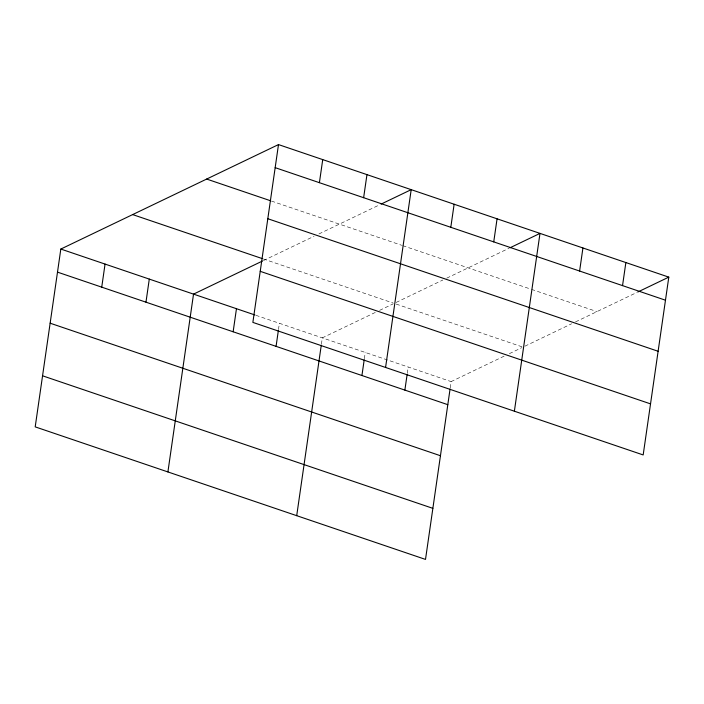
<?xml version="1.0" encoding="UTF-8"?>
<svg xmlns="http://www.w3.org/2000/svg" width="704" height="704" viewBox="0 0 704 704"><rect width="100%" height="100%" fill="white"/><g stroke="black" fill="none" stroke-linecap="round" stroke-linejoin="round"><path stroke-width="0.53" stroke-dasharray="3.52 2.64" d="M278.485 329.578L279.391 323.286M321.42 344.159L322.326 337.867L375.716 312.242M364.355 358.732L365.262 352.44M407.29 373.314L408.197 367.022M450.226 387.895L451.132 381.603L504.522 355.978M263.419 260.577L314.046 236.28M318.921 233.939L379.166 205.031M379.597 310.376L393.193 303.855M396.106 302.456L442.851 280.016M446.741 278.15L508.939 248.301M509.37 353.654L521.99 347.591M524.911 346.192L571.648 323.761M575.546 321.886L636.768 292.503M271.471 201.071L401.72 245.3M402.741 245.652L530.526 289.045M531.546 289.388L596.966 311.608M263.305 258.949L393.14 303.037M396.202 304.084L521.937 346.782M255.886 315.304L451.132 381.603"/><path stroke-width="1.06" d="M278.494 144.584L252.868 322.397L643.174 454.942L668.8 277.13L278.494 144.584L60.826 249.058L35.2 426.87L425.506 559.416L450.076 388.942M101.737 287.153L105.054 264.079M145.966 302.174L149.292 279.101M167.904 471.935L193.53 294.122L262.442 261.043M233.138 331.778L236.465 308.704M276.074 346.35L278.335 330.625M319.405 182.679L322.731 159.606M296.71 515.671L321.27 345.206M363.634 197.701L366.96 174.627M361.935 375.514L364.206 359.788M385.572 367.462L411.198 189.649L381.102 204.098M404.87 390.095L407.141 374.361M450.806 227.304L454.133 204.23M493.742 241.886L497.068 218.812M514.378 411.198L539.994 233.394L509.907 247.834M579.612 271.04L582.93 247.975M622.538 285.622L625.865 262.548M637.736 292.037L668.8 277.13M275.167 167.658L665.474 300.203M206.659 179.062L270.442 200.719M267.81 218.724L658.117 351.27M132.651 214.588L262.275 258.597M260.225 271.33L650.54 403.876M60.826 249.058L254.866 314.952M57.499 272.131L447.806 404.677M50.142 323.198L440.449 455.734M42.557 375.804L432.863 508.35"/></g></svg>
